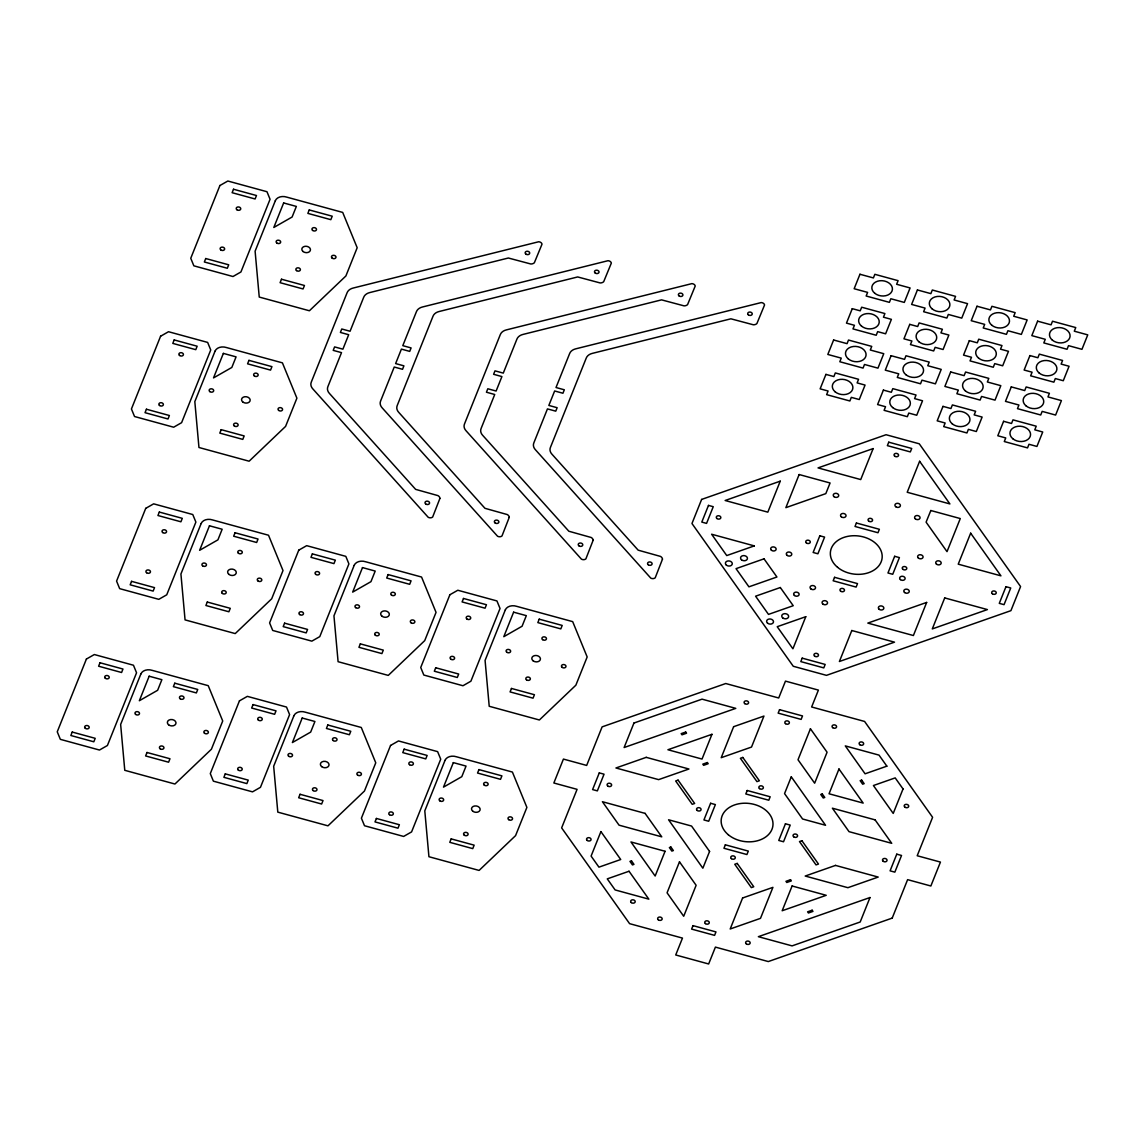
<?xml version="1.0" encoding="UTF-8"?>
<svg xmlns="http://www.w3.org/2000/svg" width="1145" height="1145" viewBox="0 0 1145 1145"><rect width="100%" height="100%" fill="white"/><g stroke="black" fill="none" stroke-linecap="round" stroke-linejoin="round"><path stroke-width="1.5" d="M892.213 918.09L907.613 879.646L930.856 886.001L940.446 862.085L917.202 855.744L932.602 817.301L864.59 721.45L811.633 706.98L818.403 690.106L785.47 681.118L778.7 697.992L725.744 683.522L602.113 726.875L586.669 765.432L563.426 759.078L553.851 782.994L577.08 789.349L561.637 827.892L629.593 923.657L682.477 938.099L675.722 954.973L708.655 963.975L715.41 947.101L768.295 961.557L892.313 918.061M439.923 498.39L432.667 517.01A3.335 2.462 7.2 0 1 428.23 517.311L312.857 388.928A10.319 7.614 7.2 0 1 311.325 382.001L347.064 292.819A10.319 7.614 7.2 0 1 353.304 288.01L538.651 241.767A3.335 2.447 7.2 0 1 542 244.2L534.371 262.72A4.594 3.392 7.2 0 1 530.779 263.98L508.351 258.011L369.907 292.533A10.319 7.614 7.2 0 0 363.666 297.356L350.069 331.248L341.768 328.987L340.394 332.436L348.681 334.712L342.899 349.168L334.598 346.906L333.209 350.37L341.511 352.631L327.928 386.538A10.319 7.614 7.2 0 0 329.459 393.465L415.635 489.373L437.948 495.613A4.594 3.392 7.2 0 1 439.923 498.39M509.253 517.34L501.997 535.946A3.335 2.462 7.2 0 1 497.56 536.246L382.187 407.878A10.319 7.614 7.2 0 1 380.641 400.936L394.238 367.03L402.539 369.305L403.913 365.842L395.626 363.58L401.408 349.11L409.71 351.386L411.098 347.923L402.797 345.661L416.394 311.755A10.319 7.614 7.2 0 1 422.634 306.946L607.981 260.716A3.335 2.447 7.2 0 1 611.33 263.135L603.701 281.67A4.594 3.392 7.2 0 1 600.094 282.93L577.681 276.947L439.236 311.483A10.319 7.614 7.2 0 0 432.982 316.292L397.243 405.473A10.319 7.614 7.2 0 0 398.789 412.415L484.965 508.308L507.278 514.563A4.594 3.392 7.2 0 1 509.253 517.34M593.139 540.254L585.882 558.875A3.335 2.462 7.2 0 1 581.445 559.161L466.072 430.792A10.319 7.614 7.2 0 1 464.541 423.85L500.279 334.669A10.319 7.614 7.2 0 1 506.519 329.86L691.866 283.631A3.335 2.447 7.2 0 1 695.215 286.05L687.587 304.584A4.594 3.392 7.2 0 1 683.994 305.844L661.567 299.861L523.122 334.397A10.319 7.614 7.2 0 0 516.882 339.206L503.285 373.113L494.998 370.851L493.609 374.3L501.911 376.576L496.114 391.032L487.813 388.77L486.425 392.22L494.726 394.495L481.143 428.387A10.319 7.614 7.2 0 0 482.675 435.329L568.85 531.237L591.163 537.477A4.594 3.392 7.2 0 1 593.139 540.254M662.468 559.204L655.212 577.81A3.335 2.462 7.2 0 1 650.775 578.111L535.402 449.727A10.319 7.614 7.2 0 1 533.871 442.8L547.453 408.894L555.754 411.169L557.143 407.706L548.841 405.444L554.638 390.975L562.939 393.25L564.313 389.787L556.012 387.511L569.609 353.619A10.319 7.614 7.2 0 1 575.849 348.81L761.196 302.581A3.335 2.447 7.2 0 1 764.545 304.999L756.917 323.52A4.594 3.392 7.2 0 1 753.324 324.779L730.896 318.811L592.452 353.347A10.319 7.614 7.2 0 0 586.211 358.156L550.459 447.337A10.319 7.614 7.2 0 0 552.005 454.264L638.18 550.172L660.493 556.413A4.594 3.392 7.2 0 1 662.468 559.204M219.912 185.519L190.757 258.269L193.848 265.826L232.979 276.517L240.922 271.98L270.063 199.273L266.971 191.716L227.841 181.024L219.912 185.519M160.586 336.229L131.432 408.965L134.537 416.522L173.668 427.214L181.597 422.677L210.737 349.969L207.646 342.412L168.515 331.721L160.586 336.229M205.742 258.527L204.354 261.99L227.325 268.259L228.714 264.81L205.742 258.527M233.508 189.24L232.12 192.703L255.092 198.972L256.48 195.523L233.508 189.24M146.417 409.223L145.029 412.687L168.014 418.97L169.388 415.506L146.417 409.223M174.183 339.936L172.795 343.4L195.781 349.669L197.155 346.219L174.183 339.936M145.73 508.351L116.575 581.102L119.667 588.644L158.797 599.336L166.741 594.799L195.881 522.091L192.775 514.534L153.645 503.843L145.73 508.351M86.405 659.048L57.25 731.798L60.341 739.341L99.472 750.032L107.415 745.495L136.556 672.788L133.464 665.231L94.334 654.539L86.405 659.048M215.06 351.129L194.822 401.623L198.958 447.495L249.123 461.206L285.577 426.412L296.898 398.174L282.414 362.851L226.467 347.55A8.702 6.412 7.2 0 0 215.06 351.129M275.344 200.69L255.106 251.184L259.242 297.056L309.408 310.767L345.876 275.988L357.183 247.735L342.698 212.412L286.751 197.126A8.702 6.412 7.2 0 0 275.344 200.69M131.546 581.345L130.172 584.809L153.144 591.092L154.532 587.628L131.546 581.345M159.327 512.058L157.938 515.522L180.91 521.791L182.298 518.341L159.327 512.058M223.361 353.39L213.528 377.907L231.82 367.459L236.07 356.868L223.361 353.39M283.645 202.951L273.812 227.469L292.104 217.02L296.355 206.429L283.645 202.951M72.235 732.056L70.847 735.505L93.818 741.788L95.207 738.325L72.235 732.056M100.001 662.755L98.613 666.218L121.585 672.501L122.973 669.038L100.001 662.755M221.185 429.661L219.811 433.111L242.783 439.394L244.171 435.93L221.185 429.661M248.952 360.36L247.578 363.824L270.549 370.107L271.938 366.643L248.952 360.36M281.484 279.223L280.096 282.686L303.067 288.955L304.455 285.491L281.484 279.223M309.25 209.936L307.862 213.385L330.833 219.668L332.222 216.205L309.25 209.936M140.878 673.947L120.64 724.442L124.776 770.313L174.942 784.024L211.396 749.245L222.717 720.992L208.233 685.669L152.285 670.383A8.702 6.412 7.2 0 0 140.878 673.947M201.162 523.508L180.924 574.003L185.061 619.889L235.226 633.586L271.68 598.806L283.001 570.553L268.517 535.23L212.569 519.944A8.702 6.412 7.2 0 0 201.162 523.508M149.165 676.208L139.346 700.726L157.638 690.278L161.874 679.686L149.165 676.208M209.463 525.784L199.631 550.301L217.922 539.853L222.159 529.248L209.463 525.784M147.004 752.48L145.615 755.943L168.601 762.212L169.975 758.749L147.004 752.48M174.77 683.193L173.382 686.642L196.367 692.925L197.741 689.462L174.77 683.193M207.288 602.041L205.9 605.505L228.885 611.774L230.274 608.324L207.288 602.041M235.054 532.754L233.666 536.218L256.652 542.487L258.04 539.037L235.054 532.754M298.759 550.158L269.605 622.909L272.71 630.451L311.841 641.143L319.784 636.62L348.91 563.898L345.819 556.356L306.688 545.664L298.759 550.158M239.448 700.854L210.294 773.605L213.385 781.162L252.515 791.853L260.459 787.316L289.599 714.594L286.508 707.052L247.363 696.36L239.448 700.854M284.59 623.166L283.201 626.616L306.187 632.899L307.561 629.435L284.59 623.166M312.356 553.879L310.968 557.329L333.954 563.612L335.342 560.148L312.356 553.879M225.279 773.863L223.89 777.326L246.862 783.595L248.25 780.131L225.279 773.863M253.045 704.576L251.657 708.025L274.628 714.308L276.017 710.845L253.045 704.576M293.907 715.754L273.669 766.263L277.806 812.134L327.985 825.831L364.439 791.052L375.76 762.813L361.276 727.476L305.314 712.19A8.702 6.412 7.2 0 0 293.907 715.754M354.191 565.329L333.954 615.824L338.09 661.695L388.269 675.407L424.723 640.613L436.045 612.375L421.56 577.037L365.599 561.751A8.702 6.412 7.2 0 0 354.191 565.329M302.208 718.029L292.39 742.547L310.667 732.099L314.918 721.493L302.208 718.029M362.493 567.591L352.674 592.108L370.951 581.66L375.202 571.069L362.493 567.591M300.047 794.287L298.659 797.75L321.63 804.019L323.019 800.57L300.047 794.287M327.813 725L326.425 728.463L349.397 734.732L350.785 731.283L327.813 725M360.331 643.862L358.943 647.311L381.915 653.595L383.303 650.131L360.331 643.862M388.098 574.561L386.709 578.025L409.681 584.308L411.069 580.844L388.098 574.561M449.885 594.742L420.73 667.492L423.822 675.049L462.966 685.74L470.896 681.203L500.036 608.496L496.944 600.939L457.814 590.247L449.885 594.742M390.559 745.452L361.405 818.188L364.511 825.745L403.641 836.437L411.585 831.9L440.725 759.192L437.619 751.635L398.489 740.944L390.559 745.452M435.715 667.75L434.327 671.213L457.299 677.482L458.687 674.033L435.715 667.75M463.482 598.463L462.093 601.926L485.065 608.195L486.453 604.732L463.482 598.463M376.39 818.446L375.002 821.91L397.988 828.193L399.376 824.729L376.39 818.446M404.156 749.159L402.768 752.623L425.754 758.892L427.142 755.442L404.156 749.159M445.033 760.352L424.795 810.846L428.931 856.718L479.097 870.429L515.565 835.635L526.886 807.397L512.402 772.059L456.44 756.773A8.702 6.412 7.2 0 0 445.033 760.352M505.317 609.913L485.079 660.407L489.216 706.279L539.381 719.99L575.849 685.211L587.17 656.958L572.686 621.635L516.724 606.349A8.702 6.412 7.2 0 0 505.317 609.913M453.334 762.613L443.501 787.13L461.793 776.682L466.044 766.091L453.334 762.613M513.618 612.174L503.8 636.692L522.077 626.243L526.328 615.652L513.618 612.174M451.173 838.884L449.785 842.334L472.756 848.617L474.144 845.153L451.173 838.884M478.939 769.583L477.551 773.047L500.522 779.33L501.911 775.866L478.939 769.583M511.457 688.446L510.069 691.909L533.04 698.178L534.429 694.714L511.457 688.446M539.223 619.159L537.835 622.608L560.807 628.891L562.195 625.428L539.223 619.159M701.627 499.42L691.966 523.523L793.27 666.275L826.475 675.35L1010.921 610.657L1020.581 586.555L919.263 443.802L886.058 434.728L701.627 499.42M599.279 772.889L592.595 789.578L597.361 790.88L604.045 774.192L599.279 772.889M708.483 505.403L701.799 522.091L706.565 523.394L713.249 506.705L708.483 505.403M633.944 723.039L624.125 747.528L735.777 708.369L702.042 699.151L633.944 723.039M600.91 831.599L591.092 856.088L598.949 867.151L620.719 859.509L600.91 831.599M833.617 339.993L827.821 354.449L841.26 358.127L839.815 361.734L863.058 368.089L864.504 364.468L877.957 368.146L883.754 353.69L870.3 350.012L871.746 346.391L848.502 340.051L847.057 343.657L833.617 339.993M859.952 274.256L854.156 288.726L867.609 292.39L866.15 296.011L889.393 302.352L890.839 298.745L904.292 302.423L910.089 287.953L896.635 284.275L898.095 280.668L874.852 274.313L873.406 277.934L859.952 274.256M780.246 481.158L767.823 512.158L725.143 500.494L780.246 481.158M825.931 374.386L820.135 388.842L828.078 391.017L826.633 394.639L849.876 400.979L851.322 397.372L859.265 399.533L865.062 385.078L857.118 382.902L858.564 379.296L835.32 372.941L833.875 376.562L825.931 374.386M852.266 308.663L846.47 323.119L854.428 325.294L852.968 328.901L876.211 335.256L877.657 331.635L885.615 333.81L891.397 319.355L883.453 317.179L884.899 313.558L861.67 307.218L860.21 310.825L852.266 308.663M799.138 474.531L785.871 507.65L825.817 493.624L830.082 482.99L799.138 474.531M665.073 851.279L655.155 876.039L630.967 841.961L665.073 851.279M711.961 734.303L702.028 759.063L667.921 749.746L711.961 734.303M679.486 861.827L667.063 892.814L683.708 916.272L696.131 885.285L679.486 861.827M733.63 726.689L721.221 757.689L751.521 747.055L763.944 716.069L733.63 726.689M710.616 803.275L703.932 819.949L708.698 821.251L715.382 804.577L710.616 803.275M891.082 355.694L885.285 370.15L898.739 373.828L897.279 377.435L920.523 383.79L921.968 380.169L935.422 383.847L941.219 369.391L927.765 365.713L929.225 362.092L905.981 355.751L904.536 359.358L891.082 355.694M917.417 289.957L911.62 304.427L925.074 308.091L923.629 311.712L946.872 318.052L948.318 314.446L961.757 318.124L967.554 303.654L954.114 299.976L955.56 296.369L932.316 290.014L930.871 293.635L917.417 289.957M819.82 535.788L813.136 552.477L817.902 553.779L824.586 537.091L819.82 535.788M883.396 390.087L877.6 404.557L885.543 406.718L884.097 410.339L907.341 416.68L908.787 413.073L916.73 415.249L922.526 400.779L914.583 398.603L916.029 394.996L892.799 388.642L891.34 392.263L883.396 390.087M909.745 324.364L903.949 338.82L911.892 340.995L910.447 344.602L933.676 350.957L935.136 347.336L943.079 349.511L948.876 335.056L940.932 332.88L942.378 329.259L919.134 322.919L917.689 326.525L909.745 324.364M709.571 851.436L702.858 868.211L668.58 819.777L691.551 826.046L709.571 851.436M805.779 616.697L792.912 648.8L777.226 626.701L805.779 616.697M873.148 448.582L860.725 479.569L818.045 467.904L873.148 448.582M692.997 925.632L691.609 929.096L714.594 935.365L715.968 931.915L692.997 925.632M725.343 844.81L723.955 848.273L746.926 854.542L748.315 851.093L725.343 844.81M747.198 790.494L745.81 793.957L768.796 800.226L770.17 796.777L747.198 790.494M779.545 709.671L778.156 713.135L801.128 719.403L802.516 715.94L779.545 709.671M834.548 577.323L833.159 580.787L856.131 587.07L857.519 583.606L834.548 577.323M802.201 658.146L800.813 661.61L823.785 667.893L825.173 664.429L802.201 658.146M856.403 523.007L855.014 526.471L877.986 532.74L879.374 529.291L856.403 523.007M888.749 442.185L887.361 445.648L910.332 451.917L911.721 448.468L888.749 442.185M950.679 371.968L944.883 386.438L958.322 390.101L956.876 393.723L980.12 400.077L981.566 396.456L995.019 400.135L1000.816 385.665L987.362 381.986L988.808 378.38L965.578 372.025L964.119 375.646L950.679 371.968M977.014 306.245L971.218 320.7L984.671 324.378L983.226 327.985L1006.455 334.34L1007.915 330.719L1021.354 334.397L1027.151 319.942L1013.711 316.263L1015.157 312.642L991.913 306.302L990.468 309.909L977.014 306.245M742.604 897.981L730.195 928.981L760.495 918.347L772.918 887.361L742.604 897.981M791.281 776.825L784.554 793.599L802.573 818.99L825.545 825.273L791.281 776.825M810.431 728.764L798.008 759.75L814.653 783.209L827.076 752.222L810.431 728.764M851.808 630.509L839.399 661.495L894.503 642.159L851.808 630.509M919.621 461.278L907.212 492.264L949.892 503.929L919.621 461.278M942.993 406.375L937.197 420.83L945.14 423.006L943.695 426.613L966.938 432.967L968.384 429.346L976.327 431.522L982.124 417.066L974.18 414.891L975.626 411.27L952.382 404.929L950.937 408.536L942.993 406.375M969.328 340.637L963.546 355.107L971.49 357.269L970.03 360.89L993.273 367.244L994.733 363.623L1002.676 365.799L1008.473 351.329L1000.515 349.168L1001.975 345.547L978.732 339.192L977.286 342.813L969.328 340.637M785.441 823.785L778.757 840.459L783.524 841.761L790.207 825.087L785.441 823.785M894.646 556.298L887.962 572.987L892.728 574.275L899.412 557.601L894.646 556.298M930.828 510.513L926.09 522.163L947.015 551.647L960.283 518.556L930.828 510.513M792.097 885.987L782.178 910.747L826.218 895.304L792.097 885.987M838.984 768.996L829.052 793.771L863.173 803.089L838.984 768.996M1011.278 386.895L1005.482 401.365L1018.921 405.029L1017.476 408.65L1040.719 414.991L1042.165 411.384L1055.618 415.062L1061.415 400.593L1047.961 396.914L1049.407 393.308L1026.163 386.953L1024.718 390.574L1011.278 386.895M1037.613 321.173L1031.817 335.628L1045.271 339.306L1043.811 342.913L1067.054 349.268L1068.514 345.647L1081.953 349.325L1087.75 334.87L1074.296 331.191L1075.756 327.57L1052.513 321.23L1051.067 324.837L1037.613 321.173M926.663 602.427L913.395 635.532L867.824 623.095L926.663 602.427M1003.592 421.303L997.796 435.758L1005.739 437.934L1004.294 441.541L1027.537 447.895L1028.983 444.274L1036.926 446.45L1042.723 431.994L1034.779 429.819L1036.225 426.198L1012.981 419.857L1011.536 423.464L1003.592 421.303M1029.928 355.565L1024.131 370.035L1032.089 372.197L1030.629 375.818L1053.872 382.172L1055.318 378.551L1063.276 380.727L1069.072 366.257L1061.114 364.081L1062.574 360.475L1039.331 354.12L1037.885 357.741L1029.928 355.565M944.711 597.919L932.302 628.906L987.405 609.584L944.711 597.919M970.659 533.184L958.236 564.17L1000.93 575.835L970.659 533.184M903.033 788.948L893.229 813.437L873.42 785.527L895.19 777.899L903.033 788.948M870 897.523L860.196 921.997L792.082 945.884L758.362 936.682L870 897.523M896.764 854.17L890.08 870.844L894.846 872.146L901.53 855.472L896.764 854.17M1005.968 586.684L999.284 603.358L1004.05 604.66L1010.734 587.986L1005.968 586.684M754.297 545.893L726.746 555.568L711.617 534.228L754.297 545.893M764.016 558.832L736.035 568.65L748.93 586.827L776.925 577.008L764.016 558.832M780.317 587.528L755.585 596.202L768.495 614.393L793.227 605.705L780.317 587.528M685.698 732.056L681.16 733.644L681.991 734.818L686.542 733.229L685.698 732.056M646.238 757.346L615.938 767.98L658.618 779.63L688.932 769.011L646.238 757.346M707.352 762.541L702.801 764.144L703.631 765.318L708.183 763.715L707.352 762.541M678.083 780.131L675.664 780.99L692.224 804.32L694.657 803.475L678.083 780.131M742.804 757.432L740.386 758.291L756.945 781.62L759.364 780.775L742.804 757.432M886.86 766.162L865.09 773.805L845.296 745.896L879.016 755.113L886.86 766.162M631.482 860.868L629.965 861.398L632.469 864.919L633.972 864.375L631.482 860.868M670.884 847.042L669.367 847.572L671.857 851.093L673.375 850.563L670.884 847.042M822.267 793.943L820.75 794.473L823.255 797.993L824.772 797.464L822.267 793.943M861.67 780.131L860.153 780.661L862.657 784.182L864.16 783.652L861.67 780.131M629.034 871.245L607.265 878.873L615.123 889.937L648.843 899.154L629.034 871.245M737.194 863.416L734.761 864.26L751.335 887.604L753.753 886.76L737.194 863.416M801.901 840.716L799.482 841.561L816.041 864.904L818.475 864.06L801.901 840.716M790.494 879.732L785.957 881.321L786.787 882.494L791.338 880.891L790.494 879.732M835.506 865.405L805.207 876.039L847.887 887.69L878.201 877.07L835.506 865.405M812.149 910.218L807.597 911.821L808.427 912.994L812.979 911.391L812.149 910.218M875.081 819.863L832.386 808.198L849.032 831.656L891.726 843.321L875.081 819.863M645.093 813.379L602.413 801.715L619.059 825.173L661.753 836.838L645.093 813.379M728.349 834.777A26.02 19.193 7.2 0 0 771.973 829.324A26.02 19.193 7.2 0 0 740.887 803.461A26.02 19.193 7.2 0 0 728.349 834.777M1012.824 438.75A10.348 7.629 7.2 0 0 1030.156 436.574A10.348 7.629 7.2 0 0 1017.805 426.298A10.348 7.629 7.2 0 0 1012.824 438.75M837.539 567.29A26.02 19.193 7.2 0 0 881.163 561.837A26.02 19.193 7.2 0 0 850.091 535.975A26.02 19.193 7.2 0 0 837.539 567.29M918.376 558.059A2.748 2.032 7.2 0 0 922.984 557.486A2.748 2.032 7.2 0 0 919.707 554.753A2.748 2.032 7.2 0 0 918.376 558.059M904.55 592.495A2.748 2.032 7.2 0 0 909.159 591.908A2.748 2.032 7.2 0 0 905.881 589.174A2.748 2.032 7.2 0 0 904.55 592.495M841.303 516.796A2.748 2.032 7.2 0 0 845.926 516.223A2.748 2.032 7.2 0 0 842.634 513.475A2.748 2.032 7.2 0 0 841.303 516.796M767.551 623.166A3.464 2.562 7.2 0 0 773.362 622.451A3.464 2.562 7.2 0 0 769.211 619.001A3.464 2.562 7.2 0 0 767.551 623.166M782.693 617.856A3.464 2.562 7.2 0 0 788.519 617.126A3.464 2.562 7.2 0 0 784.368 613.677A3.464 2.562 7.2 0 0 782.693 617.856M741.488 559.79A3.464 2.562 7.2 0 0 747.313 559.075A3.464 2.562 7.2 0 0 743.162 555.626A3.464 2.562 7.2 0 0 741.488 559.79M726.345 565.115A3.464 2.562 7.2 0 0 732.156 564.385A3.464 2.562 7.2 0 0 728.02 560.935A3.464 2.562 7.2 0 0 726.345 565.115M787.059 555.339A2.748 2.032 7.2 0 0 791.667 554.767A2.748 2.032 7.2 0 0 788.39 552.033A2.748 2.032 7.2 0 0 787.059 555.339M900.399 579.585A2.748 2.032 7.2 0 0 905.022 579.012A2.748 2.032 7.2 0 0 901.73 576.278A2.748 2.032 7.2 0 0 900.399 579.585M810.817 588.873A2.748 2.032 7.2 0 0 815.426 588.301A2.748 2.032 7.2 0 0 812.149 585.553A2.748 2.032 7.2 0 0 810.817 588.873M771.429 550.244A2.748 2.032 7.2 0 0 776.038 549.672A2.748 2.032 7.2 0 0 772.76 546.924A2.748 2.032 7.2 0 0 771.429 550.244M822.811 603.987A2.748 2.032 7.2 0 0 827.434 603.415A2.748 2.032 7.2 0 0 824.142 600.681A2.748 2.032 7.2 0 0 822.811 603.987M895.676 506.662A2.748 2.032 7.2 0 0 900.299 506.09A2.748 2.032 7.2 0 0 897.007 503.342A2.748 2.032 7.2 0 0 895.676 506.662M936.467 564.127A2.748 2.032 7.2 0 0 941.09 563.555A2.748 2.032 7.2 0 0 937.798 560.821A2.748 2.032 7.2 0 0 936.467 564.127M834.004 496.644A2.748 2.032 7.2 0 0 838.627 496.057A2.748 2.032 7.2 0 0 835.335 493.323A2.748 2.032 7.2 0 0 834.004 496.644M879.131 609.255A2.748 2.032 7.2 0 0 883.74 608.668A2.748 2.032 7.2 0 0 880.462 605.934A2.748 2.032 7.2 0 0 879.131 609.255M915.342 518.857A2.748 2.032 7.2 0 0 919.965 518.284A2.748 2.032 7.2 0 0 916.673 515.551A2.748 2.032 7.2 0 0 915.342 518.857M794.401 595.457A2.748 2.032 7.2 0 0 799.024 594.885A2.748 2.032 7.2 0 0 795.732 592.151A2.748 2.032 7.2 0 0 794.401 595.457M868.669 521.075A2.276 1.675 7.2 0 0 872.49 520.603A2.276 1.675 7.2 0 0 869.771 518.341A2.276 1.675 7.2 0 0 868.669 521.075M894.674 456.139A2.276 1.675 7.2 0 0 898.496 455.653A2.276 1.675 7.2 0 0 895.776 453.391A2.276 1.675 7.2 0 0 894.674 456.139M902.875 569.294A2.276 1.675 7.2 0 0 906.697 568.822A2.276 1.675 7.2 0 0 903.977 566.546A2.276 1.675 7.2 0 0 902.875 569.294M814.582 656.085A2.276 1.675 7.2 0 0 818.403 655.613A2.276 1.675 7.2 0 0 815.684 653.337A2.276 1.675 7.2 0 0 814.582 656.085M992.343 593.725A2.276 1.675 7.2 0 0 996.164 593.239A2.276 1.675 7.2 0 0 993.431 590.977A2.276 1.675 7.2 0 0 992.343 593.725M840.587 591.135A2.276 1.675 7.2 0 0 844.409 590.663A2.276 1.675 7.2 0 0 841.689 588.401A2.276 1.675 7.2 0 0 840.587 591.135M806.381 542.93A2.276 1.675 7.2 0 0 810.202 542.444A2.276 1.675 7.2 0 0 807.483 540.182A2.276 1.675 7.2 0 0 806.381 542.93M716.927 518.499A2.276 1.675 7.2 0 0 720.749 518.027A2.276 1.675 7.2 0 0 718.015 515.751A2.276 1.675 7.2 0 0 716.927 518.499M1026.006 405.845A10.348 7.629 7.2 0 0 1043.338 403.684A10.348 7.629 7.2 0 0 1030.987 393.408A10.348 7.629 7.2 0 0 1026.006 405.845M532.997 660.722A4.337 3.192 7.2 0 0 540.268 659.821A4.337 3.192 7.2 0 0 535.087 655.512A4.337 3.192 7.2 0 0 532.997 660.722M526.457 679.786A2.276 1.675 7.2 0 0 530.278 679.314A2.276 1.675 7.2 0 0 527.559 677.053A2.276 1.675 7.2 0 0 526.457 679.786M506.734 652.178A2.276 1.675 7.2 0 0 510.555 651.705A2.276 1.675 7.2 0 0 507.836 649.43A2.276 1.675 7.2 0 0 506.734 652.178M542.558 639.611A2.276 1.675 7.2 0 0 546.38 639.139A2.276 1.675 7.2 0 0 543.66 636.863A2.276 1.675 7.2 0 0 542.558 639.611M562.081 667.292A2.276 1.675 7.2 0 0 565.902 666.819A2.276 1.675 7.2 0 0 563.168 664.558A2.276 1.675 7.2 0 0 562.081 667.292M607.723 785.985A2.276 1.675 7.2 0 0 611.544 785.499A2.276 1.675 7.2 0 0 608.811 783.237A2.276 1.675 7.2 0 0 607.723 785.985M472.713 811.161A4.337 3.192 7.2 0 0 479.984 810.259A4.337 3.192 7.2 0 0 474.803 805.951A4.337 3.192 7.2 0 0 472.713 811.161M508.638 819.605A2.276 1.675 7.2 0 0 512.459 819.133A2.276 1.675 7.2 0 0 509.74 816.857A2.276 1.675 7.2 0 0 508.638 819.605M484.249 785.098A2.276 1.675 7.2 0 0 488.071 784.626A2.276 1.675 7.2 0 0 485.351 782.364A2.276 1.675 7.2 0 0 484.249 785.098M439.752 800.784A2.276 1.675 7.2 0 0 443.573 800.312A2.276 1.675 7.2 0 0 440.854 798.036A2.276 1.675 7.2 0 0 439.752 800.784M464.212 835.12A2.276 1.675 7.2 0 0 468.033 834.648A2.276 1.675 7.2 0 0 465.314 832.372A2.276 1.675 7.2 0 0 464.212 835.12M697.176 810.417A2.276 1.675 7.2 0 0 700.998 809.93A2.276 1.675 7.2 0 0 698.278 807.669A2.276 1.675 7.2 0 0 697.176 810.417M705.377 923.571A2.276 1.675 7.2 0 0 709.199 923.085A2.276 1.675 7.2 0 0 706.479 920.823A2.276 1.675 7.2 0 0 705.377 923.571M731.383 858.621A2.276 1.675 7.2 0 0 735.204 858.149A2.276 1.675 7.2 0 0 732.485 855.873A2.276 1.675 7.2 0 0 731.383 858.621M883.138 861.212A2.276 1.675 7.2 0 0 886.96 860.725A2.276 1.675 7.2 0 0 884.241 858.464A2.276 1.675 7.2 0 0 883.138 861.212M793.671 836.78A2.276 1.675 7.2 0 0 797.493 836.294A2.276 1.675 7.2 0 0 794.773 834.032A2.276 1.675 7.2 0 0 793.671 836.78M759.464 788.562A2.276 1.675 7.2 0 0 763.286 788.089A2.276 1.675 7.2 0 0 760.566 785.828A2.276 1.675 7.2 0 0 759.464 788.562M785.47 723.626A2.276 1.675 7.2 0 0 789.291 723.139A2.276 1.675 7.2 0 0 786.572 720.878A2.276 1.675 7.2 0 0 785.47 723.626M904.822 807.096A2.276 1.675 7.2 0 0 908.643 806.624A2.276 1.675 7.2 0 0 905.91 804.362A2.276 1.675 7.2 0 0 904.822 807.096M859.752 744.679A2.276 1.675 7.2 0 0 863.573 744.207A2.276 1.675 7.2 0 0 860.854 741.931A2.276 1.675 7.2 0 0 859.752 744.679M832.687 727.633A2.276 1.675 7.2 0 0 836.508 727.147A2.276 1.675 7.2 0 0 833.789 724.885A2.276 1.675 7.2 0 0 832.687 727.633M744.708 703.588A2.276 1.675 7.2 0 0 748.529 703.116A2.276 1.675 7.2 0 0 745.81 700.854A2.276 1.675 7.2 0 0 744.708 703.588M587.17 840.401A2.276 1.675 7.2 0 0 590.992 839.929A2.276 1.675 7.2 0 0 588.272 837.668A2.276 1.675 7.2 0 0 587.17 840.401M631.296 902.561A2.276 1.675 7.2 0 0 635.117 902.088A2.276 1.675 7.2 0 0 632.383 899.827A2.276 1.675 7.2 0 0 631.296 902.561M658.275 919.778A2.276 1.675 7.2 0 0 662.096 919.306A2.276 1.675 7.2 0 0 659.377 917.045A2.276 1.675 7.2 0 0 658.275 919.778M746.268 943.823A2.276 1.675 7.2 0 0 750.09 943.337A2.276 1.675 7.2 0 0 747.37 941.075A2.276 1.675 7.2 0 0 746.268 943.823M450.715 659.091A2.276 1.675 7.2 0 0 454.536 658.618A2.276 1.675 7.2 0 0 451.817 656.357A2.276 1.675 7.2 0 0 450.715 659.091M466.817 618.915A2.276 1.675 7.2 0 0 470.638 618.443A2.276 1.675 7.2 0 0 467.919 616.182A2.276 1.675 7.2 0 0 466.817 618.915M409.481 764.66A2.276 1.675 7.2 0 0 413.302 764.187A2.276 1.675 7.2 0 0 410.583 761.912A2.276 1.675 7.2 0 0 409.481 764.66M389.443 814.668A2.276 1.675 7.2 0 0 393.265 814.195A2.276 1.675 7.2 0 0 390.545 811.934A2.276 1.675 7.2 0 0 389.443 814.668M965.407 390.917A10.348 7.629 7.2 0 0 982.739 388.756A10.348 7.629 7.2 0 0 970.387 378.48A10.348 7.629 7.2 0 0 965.407 390.917M952.225 423.822A10.348 7.629 7.2 0 0 969.557 421.646A10.348 7.629 7.2 0 0 957.206 411.37A10.348 7.629 7.2 0 0 952.225 423.822M905.809 374.644A10.348 7.629 7.2 0 0 923.156 372.469A10.348 7.629 7.2 0 0 910.79 362.192A10.348 7.629 7.2 0 0 905.809 374.644M892.628 407.534A10.348 7.629 7.2 0 0 909.96 405.373A10.348 7.629 7.2 0 0 897.608 395.097A10.348 7.629 7.2 0 0 892.628 407.534M848.345 358.943A10.348 7.629 7.2 0 0 865.677 356.768A10.348 7.629 7.2 0 0 853.326 346.491A10.348 7.629 7.2 0 0 848.345 358.943M835.163 391.833A10.348 7.629 7.2 0 0 852.495 389.672A10.348 7.629 7.2 0 0 840.144 379.396A10.348 7.629 7.2 0 0 835.163 391.833M861.498 326.11A10.348 7.629 7.2 0 0 878.83 323.935A10.348 7.629 7.2 0 0 866.479 313.658A10.348 7.629 7.2 0 0 861.498 326.11M874.68 293.206A10.348 7.629 7.2 0 0 892.027 291.045A10.348 7.629 7.2 0 0 879.661 280.768A10.348 7.629 7.2 0 0 874.68 293.206M1039.159 373.012A10.348 7.629 7.2 0 0 1056.506 370.851A10.348 7.629 7.2 0 0 1044.14 360.575A10.348 7.629 7.2 0 0 1039.159 373.012M932.159 308.907A10.348 7.629 7.2 0 0 949.491 306.745A10.348 7.629 7.2 0 0 937.14 296.469A10.348 7.629 7.2 0 0 932.159 308.907M991.742 325.194A10.348 7.629 7.2 0 0 1009.088 323.019A10.348 7.629 7.2 0 0 996.722 312.742A10.348 7.629 7.2 0 0 991.742 325.194M978.56 358.084A10.348 7.629 7.2 0 0 995.907 355.923A10.348 7.629 7.2 0 0 983.541 345.647A10.348 7.629 7.2 0 0 978.56 358.084M918.963 341.811A10.348 7.629 7.2 0 0 936.309 339.636A10.348 7.629 7.2 0 0 923.943 329.359A10.348 7.629 7.2 0 0 918.963 341.811M1052.341 340.122A10.348 7.629 7.2 0 0 1069.688 337.947A10.348 7.629 7.2 0 0 1057.322 327.67A10.348 7.629 7.2 0 0 1052.341 340.122M679.014 295.868A2.276 1.675 7.2 0 0 682.835 295.396A2.276 1.675 7.2 0 0 680.116 293.134A2.276 1.675 7.2 0 0 679.014 295.868M578.869 545.779A2.276 1.675 7.2 0 0 582.69 545.292A2.276 1.675 7.2 0 0 579.971 543.031A2.276 1.675 7.2 0 0 578.869 545.779M748.343 314.818A2.276 1.675 7.2 0 0 752.165 314.331A2.276 1.675 7.2 0 0 749.445 312.07A2.276 1.675 7.2 0 0 748.343 314.818M648.199 564.714A2.276 1.675 7.2 0 0 652.02 564.242A2.276 1.675 7.2 0 0 649.301 561.966A2.276 1.675 7.2 0 0 648.199 564.714M494.983 522.85A2.276 1.675 7.2 0 0 498.805 522.378A2.276 1.675 7.2 0 0 496.086 520.116A2.276 1.675 7.2 0 0 494.983 522.85M595.128 272.954A2.276 1.675 7.2 0 0 598.949 272.481A2.276 1.675 7.2 0 0 596.23 270.206A2.276 1.675 7.2 0 0 595.128 272.954M525.798 254.018A2.276 1.675 7.2 0 0 529.62 253.532A2.276 1.675 7.2 0 0 526.9 251.27A2.276 1.675 7.2 0 0 525.798 254.018M425.654 503.914A2.276 1.675 7.2 0 0 429.475 503.442A2.276 1.675 7.2 0 0 426.756 501.166A2.276 1.675 7.2 0 0 425.654 503.914M299.589 614.507A2.276 1.675 7.2 0 0 303.411 614.035A2.276 1.675 7.2 0 0 300.691 611.759A2.276 1.675 7.2 0 0 299.589 614.507M391.433 595.028A2.276 1.675 7.2 0 0 395.254 594.541A2.276 1.675 7.2 0 0 392.535 592.28A2.276 1.675 7.2 0 0 391.433 595.028M333.123 740.514A2.276 1.675 7.2 0 0 336.945 740.042A2.276 1.675 7.2 0 0 334.226 737.766A2.276 1.675 7.2 0 0 333.123 740.514M410.955 622.708A2.276 1.675 7.2 0 0 414.776 622.236A2.276 1.675 7.2 0 0 412.057 619.96A2.276 1.675 7.2 0 0 410.955 622.708M321.602 766.577A4.337 3.192 7.2 0 0 328.873 765.662A4.337 3.192 7.2 0 0 323.691 761.353A4.337 3.192 7.2 0 0 321.602 766.577M381.886 616.139A4.337 3.192 7.2 0 0 389.157 615.237A4.337 3.192 7.2 0 0 383.976 610.915A4.337 3.192 7.2 0 0 381.886 616.139M357.526 775.022A2.276 1.675 7.2 0 0 361.348 774.535A2.276 1.675 7.2 0 0 358.628 772.274A2.276 1.675 7.2 0 0 357.526 775.022M288.626 756.201A2.276 1.675 7.2 0 0 292.447 755.714A2.276 1.675 7.2 0 0 289.728 753.453A2.276 1.675 7.2 0 0 288.626 756.201M313.086 790.537A2.276 1.675 7.2 0 0 316.907 790.05A2.276 1.675 7.2 0 0 314.188 787.789A2.276 1.675 7.2 0 0 313.086 790.537M238.317 770.084A2.276 1.675 7.2 0 0 242.139 769.612A2.276 1.675 7.2 0 0 239.419 767.336A2.276 1.675 7.2 0 0 238.317 770.084M258.369 720.076A2.276 1.675 7.2 0 0 262.191 719.59A2.276 1.675 7.2 0 0 259.457 717.328A2.276 1.675 7.2 0 0 258.369 720.076M315.691 574.332A2.276 1.675 7.2 0 0 319.512 573.86A2.276 1.675 7.2 0 0 316.793 571.584A2.276 1.675 7.2 0 0 315.691 574.332M355.608 607.594A2.276 1.675 7.2 0 0 359.43 607.108A2.276 1.675 7.2 0 0 356.71 604.846A2.276 1.675 7.2 0 0 355.608 607.594M375.331 635.203A2.276 1.675 7.2 0 0 379.152 634.716A2.276 1.675 7.2 0 0 376.433 632.455A2.276 1.675 7.2 0 0 375.331 635.203M135.597 714.38A2.276 1.675 7.2 0 0 139.418 713.908A2.276 1.675 7.2 0 0 136.684 711.646A2.276 1.675 7.2 0 0 135.597 714.38M204.483 733.201A2.276 1.675 7.2 0 0 208.304 732.728A2.276 1.675 7.2 0 0 205.585 730.467A2.276 1.675 7.2 0 0 204.483 733.201M180.094 698.708A2.276 1.675 7.2 0 0 183.916 698.221A2.276 1.675 7.2 0 0 181.196 695.96A2.276 1.675 7.2 0 0 180.094 698.708M168.558 724.756A4.337 3.192 7.2 0 0 175.829 723.855A4.337 3.192 7.2 0 0 170.648 719.547A4.337 3.192 7.2 0 0 168.558 724.756M228.843 574.332A4.337 3.192 7.2 0 0 236.113 573.416A4.337 3.192 7.2 0 0 230.932 569.108A4.337 3.192 7.2 0 0 228.843 574.332M105.326 678.255A2.276 1.675 7.2 0 0 109.147 677.783A2.276 1.675 7.2 0 0 106.428 675.521A2.276 1.675 7.2 0 0 105.326 678.255M222.302 593.382A2.276 1.675 7.2 0 0 226.123 592.91A2.276 1.675 7.2 0 0 223.389 590.648A2.276 1.675 7.2 0 0 222.302 593.382M162.662 532.525A2.276 1.675 7.2 0 0 166.483 532.039A2.276 1.675 7.2 0 0 163.749 529.777A2.276 1.675 7.2 0 0 162.662 532.525M160.042 748.715A2.276 1.675 7.2 0 0 163.864 748.243A2.276 1.675 7.2 0 0 161.144 745.982A2.276 1.675 7.2 0 0 160.042 748.715M202.565 565.773A2.276 1.675 7.2 0 0 206.386 565.301A2.276 1.675 7.2 0 0 203.667 563.039A2.276 1.675 7.2 0 0 202.565 565.773M238.389 553.207A2.276 1.675 7.2 0 0 242.21 552.734A2.276 1.675 7.2 0 0 239.491 550.473A2.276 1.675 7.2 0 0 238.389 553.207M257.911 580.901A2.276 1.675 7.2 0 0 261.733 580.415A2.276 1.675 7.2 0 0 259.013 578.153A2.276 1.675 7.2 0 0 257.911 580.901M146.56 572.7A2.276 1.675 7.2 0 0 150.381 572.214A2.276 1.675 7.2 0 0 147.662 569.952A2.276 1.675 7.2 0 0 146.56 572.7M85.288 728.277A2.276 1.675 7.2 0 0 89.11 727.791A2.276 1.675 7.2 0 0 86.376 725.529A2.276 1.675 7.2 0 0 85.288 728.277M254.276 375.889A2.276 1.675 7.2 0 0 258.097 375.403A2.276 1.675 7.2 0 0 255.378 373.141A2.276 1.675 7.2 0 0 254.276 375.889M242.74 401.938A4.337 3.192 7.2 0 0 250.011 401.036A4.337 3.192 7.2 0 0 244.83 396.728A4.337 3.192 7.2 0 0 242.74 401.938M332.093 258.069A2.276 1.675 7.2 0 0 335.914 257.596A2.276 1.675 7.2 0 0 333.195 255.335A2.276 1.675 7.2 0 0 332.093 258.069M303.024 251.499A4.337 3.192 7.2 0 0 310.295 250.598A4.337 3.192 7.2 0 0 305.114 246.29A4.337 3.192 7.2 0 0 303.024 251.499M276.761 242.955A2.276 1.675 7.2 0 0 280.582 242.482A2.276 1.675 7.2 0 0 277.863 240.207A2.276 1.675 7.2 0 0 276.761 242.955M296.483 270.563A2.276 1.675 7.2 0 0 300.305 270.091A2.276 1.675 7.2 0 0 297.585 267.83A2.276 1.675 7.2 0 0 296.483 270.563M159.47 405.444A2.276 1.675 7.2 0 0 163.291 404.972A2.276 1.675 7.2 0 0 160.572 402.711A2.276 1.675 7.2 0 0 159.47 405.444M312.585 230.388A2.276 1.675 7.2 0 0 316.406 229.916A2.276 1.675 7.2 0 0 313.687 227.64A2.276 1.675 7.2 0 0 312.585 230.388M220.742 249.868A2.276 1.675 7.2 0 0 224.563 249.395A2.276 1.675 7.2 0 0 221.844 247.134A2.276 1.675 7.2 0 0 220.742 249.868M234.238 425.897A2.276 1.675 7.2 0 0 238.06 425.425A2.276 1.675 7.2 0 0 235.326 423.149A2.276 1.675 7.2 0 0 234.238 425.897M209.778 391.561A2.276 1.675 7.2 0 0 213.6 391.089A2.276 1.675 7.2 0 0 210.88 388.813A2.276 1.675 7.2 0 0 209.778 391.561M278.664 410.382A2.276 1.675 7.2 0 0 282.486 409.91A2.276 1.675 7.2 0 0 279.766 407.634A2.276 1.675 7.2 0 0 278.664 410.382M236.843 209.692A2.276 1.675 7.2 0 0 240.665 209.22A2.276 1.675 7.2 0 0 237.945 206.959A2.276 1.675 7.2 0 0 236.843 209.692M179.507 355.437A2.276 1.675 7.2 0 0 183.329 354.964A2.276 1.675 7.2 0 0 180.609 352.689A2.276 1.675 7.2 0 0 179.507 355.437"/></g></svg>
